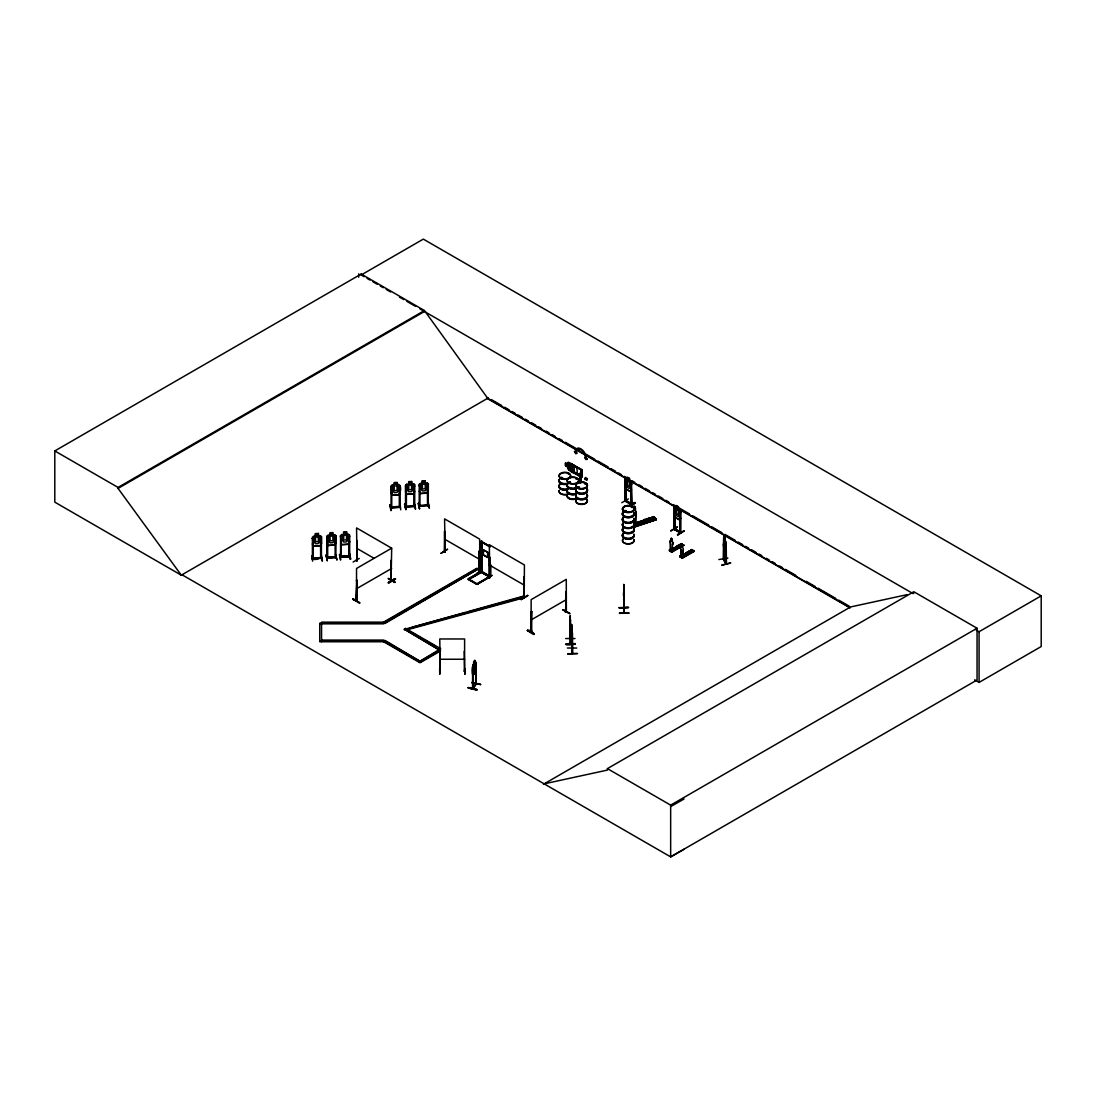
<?xml version="1.0" encoding="UTF-8"?>
<svg xmlns="http://www.w3.org/2000/svg" width="1096" height="1096" viewBox="0 0 1096 1096"><rect width="100%" height="100%" fill="white"/><g stroke="black" fill="none" stroke-linecap="round" stroke-linejoin="round"><path stroke-width="1.5" d="M571.948 636.981L572.03 635.598M571.934 634.885L572.139 640.42L571.934 626.501M623.734 596.58L623.816 595.197M623.72 594.484L623.925 600.019L623.953 598.074M570.235 621.898L570.372 619.692L570.427 620.884M570.454 629.036L570.331 630.912L570.098 623.747M572.044 640.42L572.167 638.475M635.543 507.886L635.392 511.037A3.11 1.274 71.6 0 1 635.721 515.339L635.392 524.792L633.844 523.244M635.392 511.037L635.57 510.983A3.11 1.274 71.6 0 1 635.885 515.284L635.57 524.737L634.392 522.545M570.317 626.09L570.263 627.2L570.139 622.679M672.149 550.699L672.547 544.301A2.069 1.192 60 0 0 672.245 541.465L672.149 541.52A2.069 1.192 60 0 1 672.451 544.356L672.547 544.301M682.548 545.37L682.575 547.438A2.069 1.192 60 0 1 682.877 550.274L682.575 556.617L680.643 555.384L680.643 556.864M570.098 617.144L570.372 619.72M623.734 585.839L623.788 584.538L624.145 608.349M633.844 509.489L633.872 506.448L634.995 506.448M634.009 509.421L634.036 506.393M634.584 523.121L634.2 522.545M586.182 478.308C585.73 475.459 583.25 481.048 585.798 479.103M580.894 469.444L581.812 470.376L570.742 463.581L581.798 469.609L580.894 476.116M475.459 671.684L475.801 668.779M475.582 671.752L472.828 675.574L475.582 671.752L475.924 668.765M581.154 474.609L580.51 473.76M578.359 473.773C577.126 474.5 580.031 475.431 581.154 474.39L580.387 473.801L579.688 474.609M671.396 549.425L670.574 550.082L670.382 543.164A2.069 1.192 60 0 1 670.684 540.671L671.149 538.273M671.451 549.576L670.588 549.726L671.41 549.713M681.479 555.275L680.808 549.069A2.069 1.192 60 0 1 681.109 546.589L681.849 544.342M682.877 550.274L682.479 556.658C680.315 554.151 681.219 556.809 681.589 555.261M681.274 555.891L681.739 555.398M468.335 687.795C494.858 693.754 450.223 683.877 476.829 690.069M468.335 687.466L476.993 689.425M581.497 469.91L568.495 462.197L567.66 462.594L567.728 468.403C570.413 472.28 580.003 477.815 576.441 467.554L574.29 465.54M725.826 550.987C722.675 546.589 730.169 555.782 723.593 547.014M570.194 618.541L570.454 644.133L570.317 621.432M623.665 607.938L623.884 613.212L623.788 584.538M562.33 477.911L561.522 477.856M562.604 477.87L561.07 477.979M568.427 474.363L568.468 473.691M570.372 482.569L569.523 482.541M575.825 478.719L576.469 479.007M577.661 487.624L579.168 487.117M578.524 486.912C576.263 488.035 581.003 488.35 578.674 486.925M584.538 483.815L585.387 483.939M585.428 483.514L584.908 483.336M624.282 511.037L625.035 510.476M624.542 510.668L626.09 511.037L624.898 510.777M626.09 511.037L624.953 511.544M631.241 507.147L631.803 507.571M644.996 520.764L646.763 520.34M646.928 521.066L646.928 520.258M647.024 520.915L646.298 519.97L645.037 520.614M687.48 552.74C689.987 552.672 686.466 553.288 687.781 553.398M472.54 673.684C470.417 662.573 480.295 655.627 473.609 671.944L473.047 670.766M472.54 666.971L472.842 665.491M723.675 538.78L723.497 559.535L723.675 536.999L726.141 542.383L726.141 564.193L723.278 559.124L726.484 564.111L726.155 543.342M723.62 559.577L723.798 558.357M726.004 542.383L726.127 563.563M353.022 598.717L359.666 602.91L352.707 599.279M527.299 630.529C530.313 628.172 541.383 640.489 527.327 630.46M534.286 634.091L527.573 630.31L534.245 634.009M481.377 541.438L481.377 571.537M481.363 541.904L490.076 547.027M490.076 546.397L481.254 541.356M481.24 571.194L490.638 576.482L476.911 584.415L468.129 579.346L481.363 571.153M489.323 576.51L489.967 576.934L481.171 571.742L481.062 541.465L481.898 541.04M490.008 576.263L476.404 584.045M489.802 576.729L481.062 571.249M472.568 688.658L472.924 687.48M476.322 683.877L472.842 688.85L473.664 661.957M473.198 687.658L476.322 683.918L475.952 663.56L475.596 684.329L476.267 683.918M475.596 683.589L476.322 683.137L472.582 688.726L472.582 666.957M570.578 639.283L570.386 644.106M570.811 644.051L570.756 623.309M572.523 653.559L572.002 624.939L571.811 626.57M630.748 491.679L631.46 483.035M625.131 485.966L625.72 488.871L630.789 491.803L631.529 489.652M679.767 519.984L680.63 518.011L679.821 520.107L674.739 517.175L674.081 514.312M320.388 545.849L321.484 543.315L321.484 536.615L318.457 535.985L318.457 533.423L315.415 533.601L315.415 536.163L314.004 537.163L314.004 541.821L315.525 543.726L318.361 543.548L319.881 541.465L319.881 536.807L318.361 536.067L318.347 533.519M312.387 543.917L313.319 546.342L320.457 545.918L321.498 543.383M330.06 535.369L329.951 532.738L332.992 532.56L332.896 535.204L334.417 535.944L334.417 540.602L332.896 542.684L330.06 542.849L328.54 540.945L328.54 536.287L330.06 535.369L327.882 535.355L326.909 536.314L327.855 545.479L334.992 545.055L336.034 535.752L335.842 557.617L335.993 556.631M334.992 545.055L336.034 542.506M348.555 544.109L349.569 541.63M343.596 534.478L340.555 535.547L341.5 544.671L348.638 544.246L349.679 541.698M400.081 492.227L399.081 494.762L392.08 495.118L391.176 492.762M399.15 494.83C401.917 488.706 401.424 480.98 392.039 485.144L391.067 486.09L392.012 495.269L399.15 494.776M419.261 491.159L420.193 493.584L427.33 493.159L428.358 483.857L428.18 505.722C429.536 504.146 426.139 504.585 427.536 505.763L427.385 485.254L428.262 485.377L427.385 485.254M427.33 493.159L428.372 490.611M473.212 688.37L472.499 687.987M481.514 541.52L481.665 572.03L481.87 541.575M580.565 482.87L580.442 473.746M628.364 498.927L621.788 502.708M670.807 531.039L677.451 526.916L670.862 530.711M441.058 553.316L447.661 549.165L441.03 553.302M485.788 579.126L492.323 575.304M440.222 671.78L439.77 638.968L464.608 638.968L464.608 671.807L464.17 670.793M311.661 555.823L312.634 561.152M326.129 555.288L327.225 560.686L326.266 554.919M339.39 554.535L340.363 559.864M339.815 554.466L340.801 559.768M389.902 505.133L391.382 510.476L390.423 504.694M390.861 510.489L389.957 505.092M404.493 504.229L405.917 509.599L404.904 503.845M418.521 503.379L419.549 508.791L418.124 503.42M418.549 503.037L419.549 508.791M356.282 560.7L357.008 561.042L356.57 527.93L391.683 548.206L391.053 581.168L391.094 560.193M391.176 581.099L391.231 579.729M390.902 580.661L391.765 580.072L391.025 579.688M444.291 551.644L444.579 531.19L445.017 551.987L444.675 550.754M445.236 551.85L444.346 551.603L445.14 551.754M478.788 570.797L479.774 571.016L478.911 570.865M478.911 571.605L479.774 571.756L479.692 539.15L444.579 518.874L445.168 551.74M489.104 577.482L489.296 557.015L489.734 577.811L489.337 576.551M489.898 557.357L489.611 577.798L490.022 564.632M523.751 596.457L524.203 597.758L524.422 564.974L489.296 544.698L489.953 577.606M404.342 629.173L439.455 650.079L404.342 629.173L405.616 628.433L406.397 629.378L524.162 597.087L523.395 596.142L405.616 629.063L406.397 630.008L524.162 597.717L523.82 576.948L523.957 597.224M629.378 480.911L631.611 483.007L631.597 504.804L625.008 501.036L625.994 501.256L625.912 486.049M631.104 503.722C616.788 496.57 633.981 503.475 631.515 504.804M674.478 529.217L674.931 529.532M679.863 509.983C673.15 510.394 676.465 501.694 676.301 508.092L675.232 508.311L676.301 515.586L678.328 516.75L679.397 515.367L679.397 510.722L678.328 509.256L680.63 511.311L680.63 533.108C678.945 529.902 682.877 534.629 674.273 529.176M679.876 532.711L680.191 512.312L680 532.779M581.784 470.335L570.975 463.444M570.975 470.211L570.742 471.02L581.538 477.335L580.839 476.924L581.305 470.184M473.609 661.97L474.801 660.326L474.76 662.957M474.76 660.463L473.801 662.943L474.472 661.135M472.951 665.573L473.568 664.436M472.883 667.998L472.951 688.754M471.801 682.397L480.651 684.534L471.979 682.507M480.637 684.507L471.842 682.712M580.949 474.65L579.688 474.39L579.825 482.61L579.825 474.691M560.919 477.692L561.645 477.267M569.701 481.911L569.701 482.788M570.619 482.733L569.112 482.624M577.989 487.049L577.893 487.857M678.232 547.11L677.287 547.397L677.451 546.52M320.512 538.013L321.388 538.15L320.512 538.013L320.662 558.522C323.293 555.905 316.114 561.111 312.333 559.015C311.059 557.549 314.415 557.617 313.072 558.974L313.127 538.451L312.278 538.506L313.127 538.451M312.182 558.782L321.416 558.207M320.416 557.563L312.25 558.261M326.731 557.919L335.856 557.357M349.528 555.823L340.39 556.343L341.431 556.7M340.363 557.111L349.624 556.549M400.15 506.407L390.902 506.941L391.943 507.297M390.888 507.708L400.15 507.147M399.245 506.448L399.3 507.147M405.616 506.79L405.438 506.064L406.479 506.434M414.713 505.736C413.288 506.366 413.137 506.078 414.685 505.544M427.289 504.79L419.124 505.489M488.98 576.784L489.734 577.071M567.728 464.416L568.454 463.581L572.482 465.91L574.208 468.156L574.208 470.485L572.482 470.732L565.495 465.54L565.495 463.046L567.728 464.252M633.954 506.215L635.379 507.941M489.939 576.811L490.145 564.865M475.911 683.836L475.924 662.066M315.415 533.67L315.525 536.232L312.387 537.232L312.415 558.987M326.923 536.369L327.923 535.437L334.965 534.999L336.034 535.807M391.176 486.172L392.08 485.227M414.713 506.475L414.726 484.665L413.658 483.857L406.575 484.268L405.616 485.281L405.602 491.912L406.561 494.392L413.699 493.967L414.74 491.433M406.589 484.336L405.602 485.227L405.493 507.051L414.617 506.475L414.589 505.544M428.194 505.462L419.193 506.201L419.247 484.405L420.206 483.459L427.303 483.089L428.372 483.911L427.303 483.089M419.261 484.473L420.261 483.542M726.443 564.056L723.716 558.33M357.2 600.142L356.31 600.156L357.2 599.923M391.656 548.178L356.543 568.454L356.474 601.088L356.967 599.8M391.628 580.839L391.765 580.072M530.957 631.296L531.82 631.104L531.204 631.488M531.711 631.94L531.519 611.472L530.861 632.132L531.82 631.844L531.218 632.255L531.519 611.472M566.248 612.006L565.372 612.171L566.358 611.965L566.276 579.359L531.149 599.635L531.081 632.269L531.82 631.31M313.251 558.179L321.484 557.686M327.69 557.316L336.02 556.809M327.663 558.07L327.663 537.588L326.827 537.643L326.759 558.111L335.897 557.576M390.984 506.955L391.025 507.928L400.177 507.338L400.081 485.569M391.943 507.092L391.916 507.64M400.054 506.626L399.355 506.681M349.665 556.001L341.185 556.261L341.39 557.042M405.547 506.804L414.685 506.284M346.528 531.834L346.528 534.327L349.679 534.999L349.665 556.741L340.5 557.33L340.527 556.562M405.657 506.325L413.85 505.571M419.151 505.283L420.124 505.612M419.151 506.01L428.125 505.42M419.932 506.188L419.987 485.692L419.151 485.734L419.987 485.692M420.069 506.188L419.987 505.174M428.358 504.914L427.536 505.023M562.522 477.979L561.796 478.103M569.454 481.993L570.29 481.966M576.099 478.76L576.852 478.719M625.912 511.202L625.186 511.448M646.928 520.847L644.996 520.545M677.136 546.63L677.136 547.329M625.131 479.267L625.117 501.105L625.049 479.308L627.282 479.623M674.835 507.078L674.081 507.612L674.383 529.204M635.721 523.998L654.49 517.805L635.31 523.6L653.983 517.312C649.216 514.572 656.833 523.778 651.64 517.339M653.737 517.065L634.954 523.23M654.312 517.326L635.461 523.751M656.025 519.312L653.86 516.6M682.027 544.315L669.423 550.781L669.546 549.754C671.93 548.945 670.985 551.452 670.738 549.986M681.863 544.013L669.656 550.918L681.685 544.123M681.411 543.863L683.781 545.329L671.875 552.206M683.383 545.082L683.808 545.329M671.574 552L672.944 550.315L672.944 551.206L670.958 549.754M690.562 550.439L691.768 549.562L692.371 550.274L680.438 557.152M681.479 555.576L679.876 555.713L679.712 556.727L691.768 549.74L693.96 550.822L681.493 557.741L682.192 558.138L694.138 551.288L691.768 549.562M693.398 550.891L681.534 557.768M693.549 550.836L694.111 551.302L682.219 558.165L679.876 556.604L692.33 550.288M356.899 580.291L356.227 600.923L356.899 580.291L357.132 600.786M357.132 580.428L356.31 580.647M445.017 551.987L445.168 531.533M388.299 578.784L395.286 582.346L388.655 578.565M388.724 582.99C409.575 571.085 374.366 590.689 395.012 579.003M388.409 582.428L394.957 578.633L388.436 582.784M478.87 571.619L479.103 551.137L479.541 571.92L478.801 570.975M481.624 570.29L476.376 573.77L481.98 570.906M481.87 570.564L476.746 573.962M476.719 573.907L481.952 570.852M523.628 597.416L524.422 597.539M527.655 595.347L521.107 599.594L527.697 595.402M521.162 599.553L527.738 595.758M531.752 611.609L530.93 611.815M566.043 591.539L565.618 612.335M562.919 609.951L569.906 613.527L563.275 609.746M182.1 574.811L181.388 575.236L54.8 502.146L54.8 450.935L361.187 274.041L424.44 310.552L487.693 398.286L849.838 607.376M361.187 274.041L361.187 274.986L423.316 239.12L1041.2 595.854L1041.2 646.544L979.071 682.411L974.632 679.835M54.8 450.935L118.053 487.446L424.44 310.552M684.068 849.236L670.656 856.88L182.018 574.77L181.292 575.181L118.053 488.391L424.44 311.497M181.292 575.181L488.405 397.875M565.495 465.54L567.797 466.704L567.797 468.362M356.543 588.73L391.656 568.454M574.29 473.02L576.373 473.308M579.962 474.239L579.962 473.39L580.88 473.705L581.017 482.61M579.962 473.39L580.88 473.705M579.99 474.719L578.181 473.883M573.674 471.76C582.086 474.869 583.182 482.309 581.798 469.746M483.226 549.85L487.802 552.274L487.61 557.453L483.226 554.919L483.226 549.85L487.802 552.274M483.226 554.919L487.802 557.343M625.734 478.815L630.817 481.747M625.309 480.637L625.912 501.228M629.447 478.377L630.378 487.076L629.296 488.446L627.282 487.282L626.2 484.665L627.282 477.13L629.447 478.377L629.447 480.87M321.553 622.788L383.641 622.788L384.874 623.501L478.226 568.975L476.938 568.235L383.586 622.131L321.553 622.158L321.553 641.749M385.066 621.898L476.938 568.865L478.226 569.605M319.744 623.83L383.641 623.83L383.586 622.131L384.874 622.87L478.226 568.975M631.392 504.763L631.173 484.007L631.83 504.667L625.309 500.913M631.762 484.35L630.94 484.144M481.87 571.4L468.184 578.688L477.445 584.031M468.663 579.579L481.898 572.016L468.773 579.359M625.72 488.871L630.789 491.803M489.802 576.619L477.048 584.25L468.266 579.181M319.744 641.119L383.641 641.119L384.929 640.379L420.042 661.299L384.929 641.023L383.641 641.749L319.744 641.749L319.744 623.199L383.641 623.199M404.342 629.803L405.616 629.063M631.173 484.007L630.967 504.475M629.748 505.462L635.05 502.448L629.748 505.873M629.83 505.873L635.379 503.05M630.104 506.092L635.379 503.037M674.341 508.941L674.766 529.724M678.397 506.722L676.232 505.475M437.784 651.051L418.768 662.039L440.715 648.722L405.616 628.433M680.561 511.353L680.424 533.067M383.641 641.119L420.042 662.135L440.524 650.312M321.553 640.078L383.641 640.078L383.641 641.749L420.042 662.765L440.524 650.942M674.807 517.134L679.89 520.066M679.876 531.971L674.999 529.067M680.849 532.231L674.383 528.464L674.561 529.683M677.492 534.574L684.068 530.752L677.808 535.108M670.684 538.848L670.779 540.616A2.069 1.192 60 0 0 670.478 543.109L670.492 549.986M531.149 619.911L566.276 599.635M672.218 539.41L671.231 538.341M669.546 549.754L670.916 549.151M669.368 550.74L681.424 543.589M669.807 551L680.712 545.082M669.711 549.85L671.574 551.63L672.944 550.315M683.205 544.78L671.136 551.754L683.63 545.027L681.602 544.068M671.437 551.932L683.63 544.863M680.808 549.069L680.808 555.823M679.876 555.713L681.26 555.124M686.26 552.726C692.138 555.371 683.712 553.165 687.466 552.042L689.672 553.48L687.466 552.042M688.548 551.425C694.426 554.055 686 551.85 689.754 550.726L691.946 552.165L689.754 550.726M692.22 550.096L680.465 557.152M681.424 557.193L681.424 555.713M681.904 556.891L683.288 556.289L681.904 557.59L680.054 555.809M681.479 557.727L693.535 550.754M543.452 784.27L850.565 606.951L907.146 594.649M544.164 783.846L607.417 770.091L607.417 768.625L913.804 591.73L977.057 628.241L977.057 679.986L670.656 856.88L670.656 805.135L977.057 628.241M913.804 593.196L913.091 593.621L420.028 308.949M976.139 630.022L979.071 631.721L1041.2 595.854M670.656 806.615L684.068 798.97M571.92 647.585L572.167 653.641L571.948 627.871M570.125 482.761L569.838 481.856M578.209 487.09L578.852 487.556M646.763 520.97L645.133 520.847M405.794 509.558L404.945 503.831M419.247 505.242L419.22 506.215M572.509 653.052L572.468 632.817M643.763 519.97C650.887 525.957 639.297 519.175 645.969 519.23L648.298 521.559M647.942 518.572C655.079 524.559 643.475 517.778 650.161 517.833L652.49 520.422L650.161 517.833M635.132 523.107L653.86 516.874L656.394 519.668L634.529 526.957L656.353 519.668M655.75 518.737L634.187 526.025L634.187 524.97L636.392 524.231L636.584 525.738M634.187 524.97L636.584 524.409M635.488 525.669L656.189 518.929M412.165 627.268L464.499 612.924M467.773 612.02L521.751 597.224M464.553 671.78L464.183 651.298M625.501 511.106L624.734 511.051M677.972 547.26L677.287 547.26M490.515 564.645L490.515 576.469L490.611 564.645M321.429 558.467L321.388 536.656L320.375 535.889L313.333 536.232M341.24 557.302L341.294 536.78L340.459 536.821L341.294 536.78M348.788 555.836L348.829 556.85L348.692 536.328L349.569 536.465L348.692 536.328M725.114 539.849L725.223 537.328L725.086 547.356L723.771 542.945L724.305 538.136M723.278 544.054L723.661 547.041M718.894 559.549L727.908 558.083M721.88 564.988L730.744 562.96L722.004 565.235M357.008 560.303L356.269 559.878L357.132 560.07M625.241 500.132L625.871 500.447M335.897 556.631L326.786 557.398M563.002 609.856L569.605 613.637M570.002 482.569L570.002 482.035M422.289 483.336L422.289 480.843L425.33 480.719L425.317 483.158M390.984 487.419L391.847 487.556L390.984 487.419L391.121 507.9M399.218 486.925L400.081 487.062L399.218 486.925L399.355 507.448M406.356 486.501L405.52 486.555L406.383 486.693L406.383 506.969M413.754 486.062L414.617 486.199L413.754 486.062L413.891 506.544M406.616 494.255L413.603 493.83M420.261 493.433L427.248 493.022M400.204 504.544L400.725 509.846M427.988 502.831L429.331 508.202L428.372 502.859M415.261 508.982L414.22 503.283L415.685 508.982M334.965 534.999L332.992 535.108M348.596 534.177L341.514 534.547M335.061 537.15L335.924 537.287L335.061 537.15L335.198 557.659L335.143 556.617M313.319 546.342L320.457 545.918M334.979 545L327.855 545.479M348.638 544.246L341.5 544.671M322.005 560.892L321.498 555.631M349.679 553.946L350.638 559.289L349.665 553.905M320.991 555.658L322.443 560.933M335.527 554.37L336.993 560.111L335.65 554.727M625.665 501.434L625.021 500.255L625.748 500.68M674.657 528.943L674.136 528.669M623.871 588.799L623.816 590.539M623.83 589.949L623.966 591.443L623.692 584.538M624.254 592.415L624.282 613.239L624.131 607.979M619.199 607.636L628.515 607.362L619.213 607.938M619.199 607.814L628.515 607.65M619.473 612.938L628.775 612.815M628.775 613.185L619.473 613.322L628.775 613.144M572.085 629.2L572.03 630.94M572.071 631.844L571.907 624.939M575.016 638.543L565.687 638.53M575.277 643.626C568.303 646.393 558.042 643.119 575.277 643.667M575.29 644.352L565.974 644.489M565.961 644.201L575.277 644.037M567.399 648.024L576.729 648.037M567.673 653.709C584.593 653.668 576.51 653.202 567.701 653.997M440.195 651.284L440.14 671.807L440.181 670.807M439.743 673.93L439.674 668.587M464.649 668.546L464.923 674.341L464.704 668.916M439.77 659.244L464.608 659.244M406.356 506.037L406.424 506.749M400.054 506.421L399.944 507.106M391.71 507.599L391.82 487.378M327.553 557.809L327.759 557.124M565.687 612.294L566.043 611.075L565.385 611.472M581.154 476.13L581.798 476.5L570.742 470.335M581.51 477.253L581.538 469.814M340.596 557.316L340.555 535.547M326.882 558.124L326.909 557.111L327.786 557.522M625.186 510.476L626.049 510.9M490.515 576.4L476.911 584.415M562.07 477.555L561.015 478.089M624.871 511.106L624.898 511.325M350.117 559.316L349.227 553.59M479.116 571.359L479.103 551.137M356.707 560.535L357.159 540.588M391.354 580.921L390.765 580.496M523.587 597.361L524.189 597.704L523.395 596.142M359.283 558.439L353.118 562.043M361.187 274.986L364.132 276.685M367.078 278.384L370.023 280.083M372.955 281.782L377.367 284.33M380.312 286.029L383.258 287.727M386.203 289.426L390.614 291.974M399.437 297.071L403.849 299.619M406.794 301.318L415.617 306.401M491.364 399.574L501.708 405.547M504.667 407.26L509.106 409.822M512.051 411.521L515.01 413.233M517.97 414.932L522.408 417.494M525.368 419.206L528.313 420.919M531.272 422.618L535.711 425.18M538.67 426.892L541.616 428.591M546.055 431.153L549.014 432.865M551.973 434.564L554.919 436.276M559.357 438.838L562.317 440.537M565.276 442.25L575.619 448.223M585.963 454.196L594.84 459.32M597.786 461.019L608.143 466.992M611.089 468.704L615.527 471.266M618.486 472.965L621.446 474.678M624.405 476.39L627.35 478.089M631.789 480.651L634.748 482.363M639.174 484.912L642.133 486.624M645.092 488.337L649.531 490.898M652.49 492.597L655.435 494.31M658.395 496.009L662.833 498.57M665.793 500.283L668.738 501.982M673.177 504.544L676.136 506.256M679.095 507.955L689.439 513.928M692.398 515.641L708.66 525.025M711.605 526.738L721.963 532.711M724.908 534.41L735.265 540.397M738.211 542.095L742.65 544.657M745.609 546.37L748.568 548.069M751.527 549.781L755.952 552.343M758.912 554.042L761.871 555.754M766.296 558.316L769.255 560.015M772.214 561.727L775.173 563.426M779.612 565.988L782.558 567.701M785.517 569.399L795.86 575.386M806.218 581.36L815.082 586.47M818.041 588.182L835.782 598.416M838.728 600.129L849.085 606.102M486.72 398.149L626.131 478.637M629.09 480.349L675.068 506.886M678.027 508.599L850.058 607.924M680.191 512.312L680.78 512.654L679.958 512.449M565.495 463.046L567.797 464.375L567.797 462.622M680.561 533.067L674.136 529.409M568.454 469.65L581.77 477.198M682.424 545.561L680.219 544.465M690.562 550.26L692.754 551.521M681.616 546.027L679.424 544.753L681.616 546.205M671.327 549.726L670.41 549.356L670.314 550.891M680.753 555.316L681.657 555.699M670.314 549.411L672.78 550.932L672.78 550.219M481.062 541.465L489.844 546.534M444.579 539.15L479.692 559.426M489.296 564.974L524.422 585.25M481.24 571.619L490.076 576.811M356.57 548.206L374.133 558.344M407.082 629.912L421.713 638.365M424.645 640.05L434.893 645.969M607.417 768.625L670.656 805.135M671.423 538.424L672.054 539.218M413.617 483.994L414.63 484.761M349.624 555.809L349.473 556.809M357.132 560.81L356.707 559.796M684.096 531.108L677.492 534.862M570.139 618.021L570.29 615.431L570.221 639.352M654.463 517.805L653.86 516.874M671.917 552.192L669.711 550.932M725.182 537.355L724.196 535.67L724.237 538.3M724.388 536.506L724.936 537.506M724.388 537.328L724.936 538.341M635.009 506.818L635.296 507.558M572.098 653.613L572.098 652.421M634.543 526.943L634.365 525.148M674.218 514.298L674.862 517.079M625.2 485.994L625.843 488.775M472.486 673.588L472.924 675.602M422.289 480.843L422.398 483.473L420.878 484.391L420.878 489.049L422.398 490.953L425.234 490.789L426.755 488.693L426.755 484.048L425.234 483.309L425.221 480.747M411.685 483.966L411.685 481.473L408.644 481.651L408.753 484.281L407.233 485.213L407.233 489.857L408.753 491.775L411.589 491.597L413.11 489.515L413.11 484.857L411.589 484.117L411.589 481.569M390.354 505.023L391.245 510.421M327.663 537.588L326.827 537.643M326.197 554.96L327.225 560.686M623.692 592.662L623.775 594.32M572.235 628.035L571.989 630.049M571.907 633.063L571.989 634.707M570.125 616.733L570.331 620.898M570.194 623.556L570.221 625.501M623.651 591.785L623.692 594.662M571.865 632.187L571.907 635.064M439.715 668.546L439.743 674.355M979.071 631.721L979.071 682.411M723.922 547.685L723.949 559.577M683.109 556.193L683.288 557.165M682.082 556.987L682.082 557.864M681.109 544.767L681.109 546.589M678.465 506.681L678.328 509.256M674.931 516.038L674.999 529.601M674.15 507.571L674.109 529.423M672.245 539.643L672.149 541.52M670.752 549.055L670.752 549.932M636.392 524.231L636.392 525.285M624.021 587.648L623.966 613.239M580.702 473.815L580.702 474.664M580.14 473.28L580.277 482.87M565.563 463.005L565.563 465.499M523.82 576.948L523.929 597.252M487.61 552.384L487.61 557.453M483.405 549.74L483.405 554.809M394.93 582.551L388.34 578.373M358.707 273.849L358.707 277.206M118.053 487.446L118.053 488.391M586.62 499.146A5.781 3.343 0 0 1 582.36 504.133A5.781 3.343 0 0 1 576.017 499.954M586.634 489.186A5.795 3.343 0 0 1 582.36 494.173A5.795 3.343 0 0 1 576.003 489.994M586.634 488.241A5.809 3.357 0 0 1 582.36 493.255A5.809 3.357 0 0 1 576.003 489.049M586.634 494.776A5.809 3.357 0 0 1 582.36 499.776A5.809 3.357 0 0 1 576.003 495.584M586.703 494.433A5.891 3.398 0 0 1 582.373 499.502A5.891 3.398 0 0 1 575.921 495.255M586.703 494.145A5.891 3.398 0 0 1 582.373 499.214A5.891 3.398 0 0 1 575.921 494.967M586.634 493.844A5.809 3.357 0 0 1 582.36 498.844A5.809 3.357 0 0 1 576.003 494.652M586.703 488.83A5.891 3.398 0 0 1 582.373 493.912A5.891 3.398 0 0 1 575.921 489.652M586.703 488.542A5.891 3.398 0 0 1 582.373 493.625A5.891 3.398 0 0 1 575.921 489.364M586.634 499.447A5.809 3.357 0 0 1 582.36 504.448A5.809 3.357 0 0 1 576.003 500.255M575.825 487.802A5.795 3.343 0 0 1 569.386 487.556A5.795 3.343 0 0 1 567.317 484.035M575.825 494.337A5.795 3.343 0 0 1 569.386 494.091A5.795 3.343 0 0 1 567.317 490.57M575.866 494.063A5.891 3.398 0 0 1 569.331 493.817A5.891 3.398 0 0 1 567.235 490.241M575.866 493.775A5.891 3.398 0 0 1 569.331 493.529A5.891 3.398 0 0 1 567.235 489.953M575.866 488.46A5.891 3.398 0 0 1 569.331 488.213A5.891 3.398 0 0 1 567.235 484.638M575.866 488.172A5.891 3.398 0 0 1 569.331 487.925A5.891 3.398 0 0 1 567.235 484.35M575.825 488.748A5.809 3.357 0 0 1 569.386 488.501A5.809 3.357 0 0 1 567.303 484.98M575.825 493.406A5.809 3.357 0 0 1 569.386 493.159A5.809 3.357 0 0 1 567.303 489.638M575.825 499.036A5.823 3.357 0 0 1 569.372 498.79A5.823 3.357 0 0 1 567.303 495.255M567.344 494.94A5.768 3.329 0 0 0 569.399 498.447A5.768 3.329 0 0 0 575.811 498.694A5.781 3.343 0 0 1 567.139 495.803M567.81 489.419A5.891 3.398 0 0 1 560.714 488.871A5.891 3.398 0 0 1 559.768 484.761M567.755 494.049A5.768 3.329 0 0 1 561.358 493.803A5.768 3.329 0 0 1 559.289 490.296M567.81 483.815A5.891 3.398 0 0 1 560.714 483.281A5.891 3.398 0 0 1 559.768 479.171M567.81 489.131A5.891 3.398 0 0 1 560.714 488.583A5.891 3.398 0 0 1 559.768 484.473M567.81 483.528A5.891 3.398 0 0 1 560.714 482.994A5.891 3.398 0 0 1 559.768 478.884M567.769 484.103A5.809 3.357 0 0 1 561.33 483.857A5.809 3.357 0 0 1 559.261 480.336M567.769 483.158A5.795 3.343 0 0 1 561.344 482.911A5.795 3.343 0 0 1 559.275 479.39M567.769 489.693A5.795 3.343 0 0 1 561.344 489.446A5.795 3.343 0 0 1 559.275 485.925M567.769 488.761A5.809 3.357 0 0 1 561.33 488.515A5.809 3.357 0 0 1 559.261 484.98M567.769 494.392A5.795 3.343 0 0 1 561.344 494.145A5.795 3.343 0 0 1 559.275 490.624M633.954 518.805A5.891 3.398 0 0 1 627.487 523.052A5.891 3.398 0 0 1 623.158 517.983M633.858 519.148A5.795 3.343 0 0 1 627.501 523.326A5.795 3.343 0 0 1 623.24 518.34M633.885 523.641A5.823 3.357 0 0 1 627.501 527.847A5.823 3.357 0 0 1 623.227 522.833M633.858 523.847A5.795 3.343 0 0 1 627.501 528.025A5.795 3.343 0 0 1 623.24 523.039M633.954 513.216A5.891 3.398 0 0 1 627.487 517.463A5.891 3.398 0 0 1 623.158 512.394M633.872 518.202A5.809 3.357 0 0 1 627.501 522.395A5.809 3.357 0 0 1 623.227 517.394M633.872 513.545A5.809 3.357 0 0 1 627.501 517.737A5.809 3.357 0 0 1 623.227 512.736M633.954 518.518A5.891 3.398 0 0 1 627.487 522.765A5.891 3.398 0 0 1 623.158 517.696M633.954 512.928A5.891 3.398 0 0 1 627.487 517.175A5.891 3.398 0 0 1 623.158 512.106M633.872 512.613A5.809 3.357 0 0 1 627.501 516.805A5.809 3.357 0 0 1 623.227 511.805M633.954 534.752A5.891 3.398 0 0 1 627.487 538.999A5.891 3.398 0 0 1 623.158 533.93M633.858 535.095A5.795 3.343 0 0 1 627.501 539.273A5.795 3.343 0 0 1 623.24 534.286M633.885 539.588A5.823 3.357 0 0 1 627.501 543.794A5.823 3.357 0 0 1 623.227 538.78M634.063 525.217A5.795 3.343 0 0 1 626.761 528.45A5.795 3.343 0 0 1 623.24 523.532M633.885 539.78A5.823 3.357 0 0 1 627.501 543.972A5.823 3.357 0 0 1 623.227 538.972M633.885 524.052A5.823 3.357 0 0 1 627.501 528.258A5.823 3.357 0 0 1 623.227 523.244M633.954 529.163A5.891 3.398 0 0 1 627.487 533.41A5.891 3.398 0 0 1 623.158 528.341M633.872 534.149A5.809 3.357 0 0 1 627.501 538.341A5.809 3.357 0 0 1 623.227 533.341M633.872 529.491A5.809 3.357 0 0 1 627.501 533.684A5.809 3.357 0 0 1 623.227 528.683M633.954 534.464A5.891 3.398 0 0 1 627.487 538.711A5.891 3.398 0 0 1 623.158 533.642M633.954 528.875A5.891 3.398 0 0 1 627.487 533.122A5.891 3.398 0 0 1 623.158 528.053M633.858 528.56A5.795 3.343 0 0 1 627.501 532.738A5.795 3.343 0 0 1 623.24 527.751M573.633 467.102L571.482 467.636L573.578 471.006L571.03 467.882L568.619 468.088L568.564 467.225L570.523 467.047L568.536 463.855L571.002 466.841L573.633 467.102M586.045 479.582C587.374 482.418 588.182 475.719 586.045 479.582M352.994 599.06L359.666 602.91L352.994 599.06M480.774 571.975L489.679 577.071L480.774 571.975M474.664 663.765L473.609 665.299L473.609 669.957L474.664 668.423L474.664 663.765M348.049 539.78L346.541 541.876L343.692 542.041L342.185 540.136L342.185 535.478L343.692 534.56L343.582 531.93L346.637 531.807L346.541 534.382L348.049 535.122L348.049 539.78M398.574 490.378L397.053 492.46L394.218 492.638L392.697 490.734L392.697 486.076L394.218 485.158L394.108 482.528L397.163 482.404L397.053 484.98L398.574 485.72L398.574 490.378M634.365 526.464L656.23 519.367L634.365 526.464M587.292 458.936L585.963 459.649L584.62 457.388L585.552 457.923A6.535 3.768 60 0 0 580.921 449.922A6.535 3.768 60 0 0 576.304 452.593L577.222 453.128L575.811 453.785L574.386 451.484L575.304 452.018A7.823 4.521 60 0 1 580.839 448.812A7.823 4.521 60 0 1 586.374 458.402L587.292 458.936M396.547 482.939L394.724 483.048L394.724 483.87L396.547 483.761L396.547 482.939M411.082 482.062L409.26 482.172L409.26 483.007L411.082 482.898L411.082 482.062M424.727 481.254L422.905 481.363L422.905 482.199L424.727 482.089L424.727 481.254M397.053 485.816L394.218 485.98L394.218 490.638L397.053 490.474L397.053 485.816M411.589 484.953L408.753 485.117L408.753 489.775L411.589 489.611L411.589 484.953M425.234 484.131L422.398 484.309L422.398 488.953L425.234 488.789L425.234 484.131M317.854 534.026L316.032 534.122L316.032 534.958L317.854 534.848L317.854 534.026M332.389 533.149L330.567 533.259L330.567 534.095L332.389 533.985L332.389 533.149M346.035 532.341L344.199 532.451L344.199 533.273L346.035 533.177L346.035 532.341M318.361 536.903L315.525 537.067L315.525 541.725L318.361 541.561L318.361 536.903M332.896 536.026L330.06 536.204L330.06 540.862L332.896 540.684L332.896 536.026M346.541 535.218L343.692 535.382L343.692 540.04L346.541 539.876L346.541 535.218M623.706 592.854L623.624 595.882L623.706 592.854M570.427 620.829L570.358 622.336L570.427 620.829M628.94 478.678L627.652 477.925L628.94 479.5L628.94 478.678M677.958 506.969L676.67 506.229L677.958 507.804L677.958 506.969M629.296 481.788L627.282 480.623L627.282 485.281L629.296 486.446L629.296 481.788M678.328 510.092L676.301 508.928L676.301 513.586L678.328 514.75L678.328 510.092M572.482 467.156L568.454 464.827L568.454 467.156L572.482 469.485L572.482 467.156M566.646 464.211L565.933 463.786L566.646 465.704L566.646 464.211M680.411 546.726L678.205 545.452L680.411 546.726M679.328 547.342L677.136 546.068L679.328 547.342M678.123 548.041L675.931 546.767L678.123 548.041M725.086 540.698L724.237 539.136L725.086 545.356L725.086 540.698M578.702 488.158A5.823 3.357 0 0 0 587.429 485.24A5.823 3.357 0 0 0 578.702 482.336A5.823 3.357 0 0 0 578.702 488.158M578.715 488.611A5.795 3.343 0 0 0 587.401 485.706A5.795 3.343 0 0 0 578.715 482.815A5.795 3.343 0 0 0 578.715 488.611M578.702 488.337A5.823 3.357 0 0 0 587.429 485.418A5.823 3.357 0 0 0 578.702 482.514A5.823 3.357 0 0 0 578.702 488.337M570.016 483.322A5.823 3.357 0 0 0 578.743 480.418A5.823 3.357 0 0 0 570.016 477.5A5.823 3.357 0 0 0 570.016 483.322M570.03 483.596A5.781 3.343 0 0 0 578.702 480.706A5.781 3.343 0 0 0 570.03 477.815A5.781 3.343 0 0 0 570.03 483.596M561.96 478.486A5.823 3.357 0 0 0 570.687 475.582A5.823 3.357 0 0 0 561.96 472.677A5.823 3.357 0 0 0 561.96 478.486M561.974 478.925A5.781 3.343 0 0 0 570.66 476.034A5.781 3.343 0 0 0 561.974 473.143A5.781 3.343 0 0 0 561.974 478.925M625.364 511.681A5.795 3.343 0 0 0 634.063 508.777A5.795 3.343 0 0 0 625.364 505.886A5.795 3.343 0 0 0 625.364 511.681M625.364 512.161A5.781 3.343 0 0 0 634.05 509.27A5.781 3.343 0 0 0 625.364 506.379A5.781 3.343 0 0 0 625.364 512.161M625.35 511.887A5.823 3.357 0 0 0 634.077 508.982A5.823 3.357 0 0 0 625.35 506.064A5.823 3.357 0 0 0 625.35 511.887"/></g></svg>
